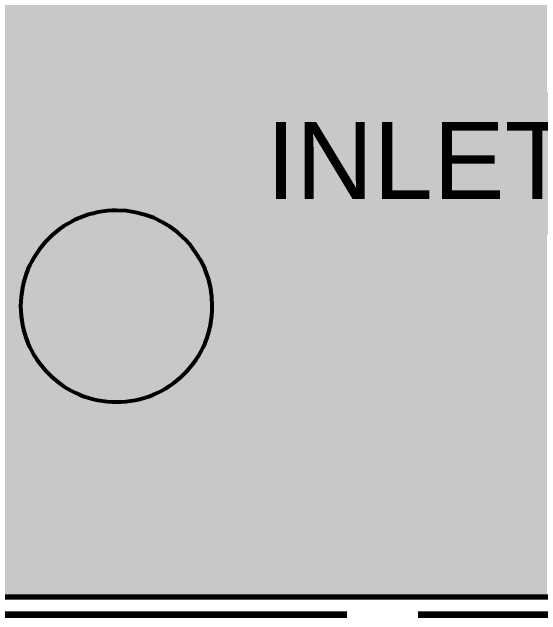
# Model space of a CAD drawing. Header units: millimetres. Extents: x 0 to 152, y 1 to 58.
# Drawn here: x 42.73 to 53.16, y 25.91 to 37.81 of the extents above; entities that cross this region are included whole.
import ezdxf

# ---------------------------------------------------------------- set-up
doc = ezdxf.new("R2010")
doc.units = ezdxf.units.MM
doc.linetypes.add('DASH_30_4', pattern=[11.994444444444444, 10.583333333333332, -1.411111111111111])
for name, color, linetype in [('FILL', 7, 'Continuous'), ('LINES', 7, 'Continuous'), ('TEXT', 7, 'Continuous')]:
    doc.layers.add(name, color=color, linetype=linetype)
doc.styles.add('ARIAL', font='arial.ttf')

msp = doc.modelspace()

# ---------------------------------------------------------------- hatches: boundary and pattern name
at = {"layer": 'FILL'}
for points in [[(36.29957156711154, 49.25035298665364), (53.27543029785156, 49.25035298665364), (53.27543029785156, 37.71939231024848), (36.29957156711154, 37.71939231024848)], [(36.29957156711154, 37.77210227118598), (53.27543029785156, 37.77210227118598), (53.27543029785156, 26.241141594780814), (36.29957156711154, 26.241141594780814)]]:
    msp.add_hatch(color=7, dxfattribs=at).paths.add_polyline_path(points)
at = {"layer": 'FILL', "true_color": 0xffffff}
msp.add_hatch(color=7, dxfattribs=at).paths.add_polyline_path([(47.38280978732639, 36.23992835150824), (61.73451775444878, 36.23992835150824), (61.73451775444878, 33.417706129286024), (47.38280978732639, 33.417706129286024)])
at = {"layer": 'FILL', "true_color": 0xbfbfbf}
msp.add_hatch(color=7, dxfattribs=at).paths.add_polyline_path([(46.67725423177083, 32.00659501817491, 0.4142068883571302), (44.787404039171, 33.89648827446831, 0.414216899373879), (42.89753231472439, 32.00659501817491, 0.4142152308867601), (44.787404039171, 30.11673405965169, 0.41421523089626516)])

# ---------------------------------------------------------------- linework, layer by layer
at = {"layer": 'LINES', "linetype": 'DASH_30_4', "lineweight": 106, "true_color": 0x0000ff}
msp.add_lwpolyline([(19.049999999999997, 49.57675425211588), (121.29401753743488, 49.57675425211588), (121.29401753743488, 25.914686499701602), (19.049999999999997, 25.914686499701602)], close=True, dxfattribs=at)
at = {"layer": 'LINES', "lineweight": 70}
msp.add_lwpolyline([(19.402777777777775, 49.2239764743381), (120.94123975965711, 49.2239764743381), (120.94123975965711, 26.26746427747938), (19.402777777777775, 26.26746427747938)], close=True, dxfattribs=at)
at = {"layer": 'LINES', "lineweight": 53, "true_color": 0xff0000}
msp.add_lwpolyline([(46.67725423177083, 32.00659501817491, 0.4142068883571302), (44.787404039171, 33.89648827446831, 0.414216899373879), (42.89753231472439, 32.00659501817491, 0.4142152308867601), (44.787404039171, 30.11673405965169, 0.41421523089626516)], format="xyb", close=True, dxfattribs=at)

# ---------------------------------------------------------------- texts
at = {"layer": 'TEXT', "style": 'ARIAL'}
msp.add_text('INLET-2 Ø375', height=1.515533333333333, dxfattribs=at).set_placement((47.73558756510416, 34.12326168484158))

doc.saveas('drawing.dxf')
